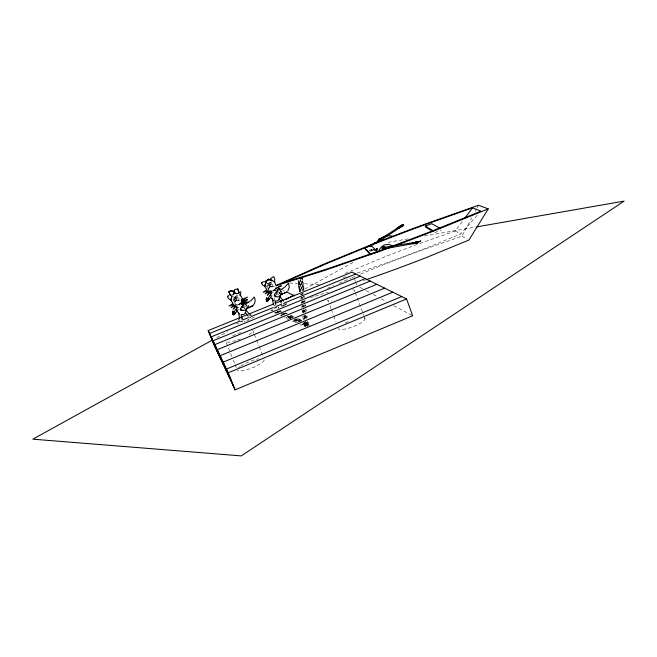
<?xml version="1.0" encoding="UTF-8"?>
<svg xmlns="http://www.w3.org/2000/svg" width="657" height="657" viewBox="0 0 657 657"><rect width="100%" height="100%" fill="white"/><g stroke="black" fill="none" stroke-linecap="round" stroke-linejoin="round"><path stroke-width="0.49" stroke-dasharray="3.29 2.46" d="M269.329 287.158L269.772 286.731L268.376 288.431M308.355 322.71L307.501 325.658A1.076 0.608 29 0 1 305.825 325.281A1.076 0.608 29 0 1 306.4 324.402A1.076 0.608 29 0 1 307.501 325.658M306.285 323.195L305.341 322.012M302.253 312.757L302.688 310.433M302.82 315.935L302.992 318.349L304.027 320.476M303.329 312.748L304.216 309.619M269.953 283.495C270.298 286.961 272.08 283.348 269.961 283.479M270.544 286.666L269.083 287.561L268.541 289.072M234.656 302.351C234.853 298.861 238.754 300.906 240.478 299.986M304.429 312.223L305.957 308.659M304.01 315.409L304.544 319.294M303.329 319.934L305.193 315.401M269.148 282.945L269.124 283.11A6.488 1.248 64 0 0 269.313 283.537C273.123 290.969 272.368 279.816 269.288 282.847M305.275 299.797L304.125 302.236M234.812 302.179L235.953 300.725M235.469 296.759L235.403 296.734A6.504 1.018 63.9 0 0 235.6 297.161L236.717 299.387L237.777 299.288M305.209 315.13L304.947 317.265L305.472 318.76L303.509 316.469M304.52 319.417L306.203 315.746L306.047 314.383M304.224 322.456L304.01 326.332L305.464 326.086M306.696 322.135L305.645 324.574M301.456 303.247L302.277 301.202M301.957 307.197L302.466 305.776M302.984 307.46L303.706 305.661M243.246 307.607L243.575 306.72M306.228 323.17L307.164 326.003M305.489 322.185L305.053 326.102M302.672 302.877L303.756 300.734M300.668 294.689L300.947 294.032M301.67 295.042L302.475 293.375M301.169 298.615L301.481 297.884M235.428 296.57C236.463 294.829 239.205 298.097 238.097 299.149M304.651 296.34L304.125 297.383M276.876 294.582L277.229 293.835M305.957 318.579L307.213 316.099L307.238 314.391M301.735 297.358L301.44 297.95M235.198 300.463L234.212 297.695A5.708 0.879 63.9 0 1 234.073 297.383L233.202 297.383M302.417 298.352L303.477 296.389M304.331 312.132L304.725 311.032L305.505 312.19L305.686 311.763L304.955 309.718M305.431 304.741L304.643 306.162M360.488 274.109L378.678 266.685A446.456 126.103 -18.3 0 1 420.094 250.843L461.937 236.216L471.857 217.648M475.167 211.455L476.588 208.795M477.056 207.916L478.477 205.263M306.573 325.116L307.336 323.4L306.827 322.037M303.419 293.835L303.69 293.359M275.874 294.853L276.753 293.991M419.798 243.46L455.235 230.993L462.98 220.629M273.074 286.945L272.712 286.715L274.207 286.345M357.26 273.049L389.642 261.815A218.863 32.669 -20 0 0 426.171 248.067L460.771 233.941L477.59 214.962M249.561 315.319L248.822 315.927M280.046 292.923L279.365 293.244L279.718 292.488M279.989 293.096L279.545 293.663L280.046 293.95M235.149 300.528L233.785 301.021L232.898 299.058M244.223 322.127L244.839 321.634L244.642 320.887M300.019 324.386C300.734 326.003 303.394 324.418 302.048 323.466M293.687 320.345L293.186 320.312M289.088 318.85L288.119 319.302M242.991 307.665L244.01 307.279L245.151 308.79M290.714 318.095L290.082 318.497L290.821 318.308M305.76 325.322L307.353 326.061M266.956 283.742L267.793 283.717A5.691 1.084 64 0 0 267.941 284.062C270.988 285.885 267.029 289.277 266.742 285.836M275.521 312.839L278.19 312.165M235.97 300.717L237.637 300.101L239.501 300.692M244.067 308.954L245.209 308.667M293.966 320.164L297.646 319.565L300.15 321.339M216.826 337.624L227.601 331.678M246.449 321.273L255.425 316.321M304.782 289.08L354.139 261.831M388.246 243.008L390.044 242.022L409.212 238.672M291.108 317.873L292.34 317.364M304.01 326.332L306.088 325.872L305.702 326.028M289.491 318.612L290.649 318.21M327.416 288.374L333.699 285.59M344.925 273.493L384.657 256.887A365.653 92.341 -18.6 0 1 418.887 243.788M339.078 283.208L351.068 278.051M351.988 277.656L355.766 276.08M296.241 322.784L299.526 321.692M270.561 286.657C274.61 286.468 269.863 286.197 269.214 287.076M434.762 232.594L441.471 230.049M363.444 280.621L365.349 279.964M238.204 309.849L239.025 309.636M281.442 313.808L281.96 313.644M343.102 277.681L346.929 276.441M315.179 296.208L328.254 292.201M272.425 292.455L273.041 292.275M310.375 297.621L314.218 296.496M233.251 296.816C236.257 296.447 237.53 303.279 233.892 301.933M268.688 288.554C271.127 287.717 269.6 283.783 267.613 283.2M302.992 323.055L305.94 323.228L308.1 325.256M275.078 305.792L274.355 305.916M424.348 236.027L475.816 227.026M274.396 305.628L275.111 305.53M272.803 295.954L273.468 295.847M277.5 293.589L278.921 295.108M249.003 319.729L247.656 319.647M301.555 320.657L297.966 321.996L299.075 321.979M283.2 314.572L280.293 315.68L279.102 315.426M242.195 319.778L241.677 319.819L242.934 319.795M237.21 300.077L236.619 300.109L237.12 300.077M239.033 323.958L236.512 323.556M286.509 316.896L287.035 318.793L287.938 319.302M307.262 324.049L303.69 325.166L303.017 322.981M307.18 325.108C304.643 326.217 305.02 324.468 302.934 323.055M307.353 322.981A1.068 0.46 -87.5 0 0 306.827 324.484A1.068 0.46 -87.5 0 0 307.616 324.673A1.068 0.46 -87.5 0 0 307.353 322.981C299.871 322.234 306.392 327.876 303.986 322.497M283.142 313.471L285.031 313.832M281.229 311.18L278.946 311.344L276.737 312.404L278.215 312.896L276.835 311.402M289.523 283.036L297.506 283.446M304.495 283.808L319.474 284.58M247.976 305.562L248.822 306.162M243.928 306.4L245.718 306.679M278.617 292.85L280.375 293.153M292.414 317.216C290.033 316.148 287.298 320.164 287.29 315.943M278.338 311.057L280.194 311.697M287.331 313.759C286.074 312.987 280.309 314.711 283.397 315.048M297.95 318.522L299.994 319.581L301.399 321.314M289.77 316.025L292.316 317.824M305.604 321.979L306.417 322.275M294.755 319.45L296.66 320.805L297.342 322.842M295.584 322.784L294.065 319.655M282.765 290.131L284.571 291.018M307.008 322.579L309.316 325.355M301.965 320.304L298.96 319.499L295.42 320.78L297.342 320.608L299.247 321.938M294.122 316.764C291.675 314.744 285.844 317.232 288.834 317.528M290.854 315.253L293.186 317.159M285.483 312.814L286.83 313.644M301.399 321.224C299.05 318.653 295.174 324.131 295.248 319.499M280.022 310.359L281.467 311.246M295.65 318.604L297.555 320.181L298.319 322.029M281.902 313.644L283.372 314.859M306.326 322.226L307.098 322.628M455.235 230.993L460.771 233.941M461.937 236.216L467.217 239.074M359.716 287.191L365.103 290.098M365.998 290.583L369.587 292.521M373.176 294.459L377.66 296.874M381.249 298.812L385.733 301.235M393.806 305.595L412.653 315.762M238.171 307.238L238.803 307.739M267.678 288.275L267.112 287.832M290.772 317.75C288.201 315.524 287.158 318.596 284.456 317.75M287.709 316.28L289.31 318.473M268.885 289.934L268.442 289.45M234.96 303.427L235.28 303.723L234.894 303.279M283.446 313.299L284.604 314.736M297.465 318.464L299.387 321.815M305.16 321.914L306.203 323.096L305.562 321.782M304.47 322.743L306.088 326.053M302.926 294.024L302.154 293.236M302.113 294.689L301.349 293.909M304.224 297.227L303.452 296.43M304.331 300.725L305.053 301.489M303.164 302.557L301.941 301.243M304.823 304.634L306.154 306.318M304.068 305.382L305.02 306.458M302.655 297.12L303.058 297.539M302.277 298.245L301.423 297.325M303.164 301.029L304.257 302.187M302.902 305.694L303.994 306.852L303.403 305.341M303.427 309.652L304.741 311.27L304.027 309.808M268.91 289.918L268.549 289.425M305.883 326.053L303.772 323.121M309.233 325.199A1.076 0.673 -24.1 0 0 307.312 326.118L305.086 324.073L302.187 324.591L303.444 326.242L305.218 325.453L305.259 326.89M305.686 308.946L306.852 311.09M307.295 320.953L308.42 322.948M308.125 325.322L306.285 323.244L306.096 325.888M294.007 319.762L294.246 320M279.274 310.531L280.096 311.697M278.453 311.295L279.151 312.297M284.752 313.028L285.212 313.603M290.065 315.385L291.388 317.725M289.277 316.157L290.451 318.522M303.435 313.052L301.974 310.391M305.267 315.253L307.435 317.75M278.855 292.57L279.619 293.728M303.879 311.886L303 310.096M304.027 315.303L306.745 318.702M248.666 306.351L248.108 305.719L248.403 306.236M288.932 317.701L288.53 315.984M292.283 321.059L293.4 321.659L295.987 320.55L296.89 321.38L296.176 318.932M303.008 307.369L302.351 305.497M304.758 322.702L307.189 326.168M281.886 313.52L282.453 315.278M231.79 356.455L225.836 341.665A14.635 2.94 -21.8 0 0 236.75 340.227M233.276 360.151L234.763 363.847M235.14 364.766L236.257 367.542M253.98 333.362L252.846 330.504A14.635 2.94 -21.8 0 1 248.732 334.848M254.358 334.314L256.238 339.078M256.616 340.03L258.883 345.746M259.26 346.699L263.408 357.178M328.508 301.982L327.802 300.109A14.232 2.858 -20.5 0 0 331.457 300.988M329.929 305.743L330.988 308.552M331.342 309.496L333.469 315.122M333.822 316.066L335.941 321.692M281.549 316.255L281.065 314.366M266.019 285.959L266.282 286.649M354.345 278.478L355.347 281.204M355.683 282.108L356.694 284.834M355.24 292.562L363.633 315.196M363.978 316.14L365.029 318.974M301.998 294.106L302.179 294.599M301.202 295.009L300.849 293.745M303.181 302.417L302.902 301.415M302.212 302.836L301.85 301.555M300.972 302.491L301.235 303.247M301.473 306.433L301.744 307.189M283.183 313.676L283.479 314.67M280.03 293.014L279.882 292.422M275.735 312.404L276.006 313.668M276.802 312.05L276.983 312.839M277.87 311.697L278.141 313.036M302.401 297.498L302.507 298.007M301.349 297.637L301.481 298.286M300.298 297.785L300.463 298.574M274.626 297.835L274.856 299.773M364.545 318.243A14.15 3.277 -20.5 0 1 353.392 326.537A14.15 3.277 -20.5 0 1 338.421 328.27M345.196 322.924A14.15 3.277 -20.5 0 1 350.058 320.797M352.776 289.786A14.232 2.858 -20.5 0 1 354.082 291.634M264.27 359.987A14.544 3.375 -22 0 1 251.031 368.273A14.544 3.375 -22 0 1 237.366 370.31M238.261 368.117A14.544 3.375 -22 0 1 240.002 366.647M240.749 366.121A14.544 3.375 -22 0 1 258.759 358.788M240.355 338.897A14.635 2.94 -21.8 0 1 237.637 339.915M232.586 335.973A14.635 2.94 -21.8 0 1 241.062 332.343M275.858 312.141A1.117 0.977 58.4 0 1 274.289 312.773M277.336 311.221A1.125 0.871 -14.4 0 1 277.114 312.872M276.827 312.929A1.125 0.871 -14.4 0 1 275.694 312.182M305.489 326.792A1.068 1.043 57.7 0 1 306.006 325.199A1.068 1.043 57.7 0 1 307.402 326.159M306.507 325.995A1.076 0.731 -41.8 0 1 307.961 325.215M235.034 296.75C238.466 308.995 241.875 290.772 235.034 296.75M268.795 283.11C271.752 295.207 276.006 277.344 268.795 283.11M233.473 298.459C233.859 301.957 235.617 298.253 233.473 298.459M236.241 297.12C236.619 300.619 238.376 296.915 236.241 297.12M267.227 284.818C267.571 288.292 269.362 284.67 267.227 284.801M235.592 300.536L236.224 300.421L235.592 300.536M270.569 286.485L271.612 286.452L270.569 286.485M306.334 323.392L306.211 322.899L306.334 323.392"/><path stroke-width="0.99" d="M281.056 294.615C282.272 293.613 279.751 289.269 281.015 291.642M265.765 282.715L266.381 280.646L265.765 281.139M298.327 280.703L299.107 284.522M236.676 307.098L237.046 311.18L239.485 313.989M234.073 290.977C233.72 293.704 237.473 294.517 239.247 292.833A38.122 18.593 73.6 0 1 237.711 288.957C233.958 288.998 233.637 292.078 234.557 290.033M231.05 295.33C236.857 294.402 233.301 288.801 228.817 291.675A40.759 21.73 74 0 1 230.229 295.207M246.359 309.463L245.332 313.225L243.919 314.375L241.924 314.818M270.339 295.436L271.366 291.683M280.137 295.773L279.11 299.526L277.714 300.668L275.702 301.12M231.831 296.422L231.404 297.777M271.727 293.351C270.791 293.613 264.262 303.674 269.723 298.771M234.106 290.952L234.861 293.022L236.783 293.539M233.58 294.369C235.288 293.367 231.937 288.595 228.817 291.675M266.775 299.214L266.57 299.066M241.924 301.12L242.08 299.896L241.94 300.963C244.076 298.344 238.442 293.58 239.633 294.574M385.314 248.075C385.101 249.627 383.442 247.656 384.657 247.229L412.76 242.712L413.187 243.164L412.916 243.714L384.887 248.691M377.389 249.504L376.847 249.865L376.535 249.019M371.287 249.923L371.69 250.76L372.059 250.112M373.833 249.496L374.022 250.21M281.311 302.828L280.835 302.425M265.485 284.161L266.882 280.26L268.869 278.995L268.212 279.792M278.601 307.928L278.371 307.189M242.105 302.967C241.135 303.846 242.047 302.918 241.374 304.618M261.65 282.797L262.472 284.826L264.82 286.526M266.422 300.339L267.153 300.692M300.397 280.966C301.53 277.927 296.422 287.109 299.986 288.973M231.379 297.9L231.075 299.034M282.428 293.367L282.058 294.016L280.966 294.04M265.469 284.259L264.796 286.427L266.66 289.515M240.281 295.19L240.396 294.755M267.448 301.226L266.652 301.284L266.849 300.602M228.759 295.625L227.782 296.159L227.782 297.276L228.866 298.902L230.919 300.224M266.118 281.73L263.161 281.763L261.543 282.978M375.229 243.681L375.41 243.254M375.443 243.55L374.728 242.638M379.056 239.715L378.949 240.133M379.705 239.444L398.421 227.536L398.98 227.724L398.906 228.308L380.978 240.06M265.075 285.212L265.748 283.027M301.604 288.029L301.752 287.52M301.193 283.849L299.305 288.407L299.74 291.536M234.442 312.346C232.939 311.673 232.315 314.325 234.015 314.531L234.96 313.898L234.828 312.691M268.122 300.61C267.12 303.468 264.968 298.582 266.873 298.82M281.139 294.41C279.668 300.167 270.265 294.369 277.114 292.176L276.334 292.603L278.905 289.146L280.211 290.41M300.988 284.3L302.647 280.802M299.945 291.519L301.67 287.815M301.497 288.16C302.409 286.009 304.626 283.151 301.818 281.352M227.782 296.159L227.585 296.693M240.298 295.165L240.429 295.634M240.61 295.666L240.692 291.568M274.429 281.91L274.79 279.373L274.002 276.942M234.508 313.652C235.255 315.927 230.755 314.539 233.079 312.075M269.148 291.922L267.243 295.568L270.339 292.529M266.216 281.418L268.015 280.054L270.446 279.898M383.261 248.592C382.111 250.26 381.955 246.293 383.228 248.034M266.89 280.44L266.192 282.214M373.948 249.915L374.687 249.98M235.19 305.669L233.178 309.365L236.389 306.269M272.179 280.325L270.142 279.775M275.513 290.55L275.562 289.827M270.134 279.874L271.308 278.092L273.493 276.761M302.631 290.468L303.789 287.626L302.663 285.54M233.539 312.904C233.662 315.992 237.013 311.221 237.259 310.235M250.613 314.982L250.695 314.522M284.974 302.82L283.495 303.846M371.501 245.932L371.074 246.112M378.522 240.101L378.35 240.749M379.927 240.938L380.411 240.191L379.746 239.444M241.513 302.286L238.934 304.733L240.363 303.715M237.53 306.983L233.424 312.946L233.629 313.841M271.661 295.675L269.657 298.861M276.392 285.327L321.61 265.124L372.264 244.248A727.266 223.027 -16.9 0 1 425.046 224.111L478.477 205.263L488.233 208.869L468.975 240.027L427.978 256.879A243.87 37.26 -20 0 1 384.583 273.205L366.302 279.636M232.02 296.512L230.886 300.134L232.792 303.214M270.364 279.43L270.635 279.003M276.277 292.718L276.564 292.266M233.071 312.091L233.021 312.19C232.011 308.724 234.245 313.66 234.171 312.387M287.766 291.059L289.343 287.265L288.505 283.151L285.163 286.772L281.935 289.162M266.413 299.526L266.422 300.101M376.642 248.921L377.299 248.946M373.964 249.438L374.589 249.381M266.799 301.005L267.005 300.898M403.488 225.318L403.439 225.384A6.611 1.799 -25.7 0 1 403.168 225.688L399.218 227.922M464.77 218.231L472.514 207.867L480.957 211.168L432.183 230.96A289.121 37.293 -20.1 0 1 390.143 246.892M241.833 310.531L241.094 310.465L240.832 309.283C241.242 310.769 240.396 309.406 242.113 309.882M264.894 285.705L264.722 285.138M241.842 299.493L247.459 297.112L242.408 300.602M234.089 304.659L231.157 307.616L235.034 305.538M236.142 304.684L235.469 305.464L236.06 304.733M286.468 303.821L282.74 306.022L281.18 305.595M274.248 290.008L273.714 290.575M281.869 293.884L281.253 294.5L281.278 293.901M248.781 307.304L247.59 307.837M274.798 289.622L273.074 290.952M281.04 294.007L282.305 294.279L282.42 293.449M397.69 228.151L400.671 227.223L403.135 225.581A6.611 1.799 -25.7 0 0 403.382 225.302L403.455 225.211A6.677 1.971 -26.9 0 0 403.636 224.94L401.583 225.08A3.581 1.15 -28.1 0 0 400.795 225.532L398.643 227.223M370.868 245.283L370.794 245.882M372.568 244.067C374.925 245.258 371.106 244.248 373.348 244.396M379.845 239.115L380.978 239.345L380.682 240.454M398.421 227.536L398.906 228.308M242.022 299.337L242.556 298.878M399.44 226.46L396.869 228.431L398.487 227.207M232.841 312.461L232.882 312.995M232.923 313.874L232.89 314.35M233.21 314.383C233.325 315.36 234.032 314.498 233.153 314.588M232.865 313.126L232.923 313.75M239.247 292.833L239.173 292.882A40.948 21.476 74 0 0 237.637 289.006L237.711 288.957M266.89 289.794L263.104 292.283L268.056 290.87M399.67 226.419L400.827 225.638A3.581 1.15 -28.1 0 1 401.624 225.187L403.636 224.94M232.956 303.526L229.071 306.047L233.506 304.659M276.474 307.254L274.174 308.133M268.976 291.798L265.198 293.835L268.294 290.739M241.957 303.115L248.059 302.105L243.32 301.711M417.367 242.762L420.874 240.938L417.261 242.819M241.76 300.939L247.632 299.592L243.304 301.522M241.677 300.988L242.803 300.364M212.342 340.096L32.85 439.172L241.316 455.901L624.15 201.099L476.826 226.854M285.935 299.477L294.016 295.026M250.555 317.159L249.775 317.536M415.281 242.137L415.323 242.261A4.64 1.166 -15.5 0 1 414.575 242.597L414.304 242.704A4.64 1.281 -14.2 0 1 412.834 243.164L412.136 243.533L412.793 243.049A4.64 1.281 -14.2 0 0 414.263 242.581L414.534 242.474A4.64 1.166 -15.5 0 0 415.281 242.137L415.807 242.195M242.334 321.174L240.717 321.799M245.874 303.887L250.982 300.61L254.226 297.021C256.402 300.61 254.596 305.899 250.407 306.893L252.304 306.014L246.408 308.305M284.76 292.956L280.432 294.517M278.757 287.166L281.483 285.894L278.601 286.444M286.419 292.193L284.506 293.071L286.107 292.34M488.233 208.869L435.509 230.328A298.549 38.295 -20.1 0 1 394.537 245.907M246.983 314.802L208.195 330.57L213.771 344.309L235.124 389.831L412.653 315.762L406.593 298.943L351.996 272.129L275.365 303.271M380.042 239.099L380.97 239.559M378.572 239.904C379.82 239.542 380.124 241.899 378.777 241.152M374.753 242.712L374.736 243.714M379.245 241.25L379.385 240.832M417.302 242.934L417.211 242.835A7.473 0.427 -25.2 0 1 416.752 243.024L416.604 243.074M401.772 296.57L226.451 369.053L233.227 385.79M208.195 330.57L228.234 372.806L406.593 298.943M384.6 288.144L220.136 355.733L226.493 371.435M392.837 292.184L223.166 362.122L229.72 378.317M370.195 281.065L214.855 344.597L220.867 359.428M376.814 284.317L217.278 349.713L223.454 364.947M239.945 321.101L209.567 333.46L215.233 347.422M242.794 319.943L248.486 317.618M251.335 316.46L273.172 307.583M276.014 306.417L281.713 304.101M285.508 302.557L355.749 273.977M360.184 276.154L211.193 336.877L216.958 351.109M365.218 278.625L213.032 340.753L218.921 355.289M248.88 314.038L273.476 304.043M374.211 253.159L376.732 252.198M370.302 245.874L364.807 247.96L370.844 254.44M432.29 231.116L425.687 227.166L425.317 226.107L431.715 223.684L440.239 228.455M412.76 242.712L412.916 243.714M472.514 207.867L423.001 225.384A669.672 197.601 -17.3 0 0 373.997 244.076L326.989 263.391L283.528 282.724L329.757 268.072L380.518 250.407A289.121 37.293 -20.1 0 0 387.252 247.952M377.184 249.8L376.518 249.175M371.805 250.769L371.952 249.701M420.176 241.291L415.766 242.072M276.474 285.59L324.525 270.462L379.516 251.393A298.549 38.295 -20.1 0 0 392.664 246.597M419.527 241.48L415.98 242.17M370.187 249.816L369.768 250.489L370.376 251.007M416.095 243.238L416.784 243.139A7.473 0.427 -25.2 0 0 417.244 242.959M416.201 243.336L415.134 243.46M415.758 243.46L413.894 243.575M397.813 228.127L398.824 228.045M396.836 228.324L397.255 228.349M415.027 243.599L413.171 243.558M277.082 289.285L278.855 289.064M237.579 304.873L238.105 304.815M272.014 291.092L270.208 290.994M378.736 239.838L379.442 240.084M370.918 245.135L371.624 245.718L370.967 246.055M272.795 310.252L271.169 310.301M281.82 294.27L282.305 294.279M271.883 292.546L270.906 292.398M413.565 243.698L412.095 243.418M413.212 243.681L412.448 243.476M300.651 278.995C302.245 278.938 298.96 277.016 299.362 278.281M248.026 307.805L248.773 307.87L248.888 307.041M242.31 304.651L244.108 304.938M276.154 290.944L277.911 291.248M271.193 280.005L274.782 282.034L276.006 285.976M250.802 315.229L251.007 315.344M371.821 249.726L371.451 250.448M277.328 287.479L281.853 289.688M286.386 291.905L294.541 295.888M425.317 226.107L433.554 231.001M242.827 304.207L243.944 305.012M273.846 300.684L270.865 297.481M268.393 298.845C266.98 297.629 265.83 300.651 267.769 300.849L268.697 300.224L268.688 299.206M379.918 239.534L380.354 240.429M370.926 246.153L370.712 245.266L371.492 245.595M239 320.156L238.672 319.442M242.244 317.939L242.573 318.653M371.213 245.521L377.578 251.886M375.853 250.851L377.266 252.28M266.364 299.313C266.43 296.102 266.52 298.36 267.785 298.533M303.14 289.376L303.887 290.254M365.193 249.011L370.573 254.817M245.143 312.51L248.272 316.083M278.888 298.828L281.344 301.694M377.249 248.773L377.455 249.208M246.301 310.309L249.167 314.095M279.48 295.872L283.454 301.251M228.234 372.806L235.124 389.831M372.568 244.461L373.028 244.938L373.381 244.519M238.565 312.863L239.715 318.62M272.187 298.196L273.493 304.914M274.733 295.502L274.618 294.755L274.675 295.174M241.185 314.448L241.677 318.333M274.979 300.742L275.447 304.626M379.032 251.253A8.582 8.426 -25.9 0 1 392.779 246.235M376.05 243.041A15.16 14.75 -57 0 1 378.087 240.446M379.294 239.32A15.16 14.75 -57 0 1 393.091 236.405M230.295 295.165A37.958 18.823 73.6 0 1 228.891 291.618M300.594 278.962A1.043 0.887 -28.9 0 1 301.949 278.387A1.043 0.887 -28.9 0 1 302.401 279.562M383.351 248.642A0.862 0.616 80.6 0 1 382.415 248.962A0.862 0.616 80.6 0 1 382.333 247.615A0.862 0.616 80.6 0 1 383.31 247.993M384.288 248.666A0.862 0.616 80.7 0 1 383.425 248.798A0.862 0.616 80.7 0 1 383.236 247.59A0.862 0.616 80.7 0 1 384.099 247.467M383.975 249.463A1.347 0.969 80.7 0 1 382.85 248.502A1.347 0.969 80.7 0 1 383.236 246.925A1.347 0.969 80.7 0 1 384.493 247.336M384.723 247.985A1.347 0.969 80.7 0 1 384.591 248.97M385.404 248.091A0.862 0.616 80.7 0 1 384.641 248.765A0.862 0.616 80.7 0 1 384.197 247.549A0.862 0.616 80.7 0 1 385.117 247.295M274.971 296.217C276.605 298.188 274.798 294.484 274.971 296.217M241.94 307.435L244.305 303.148C254.744 311.369 233.908 313.2 242.86 306.047C240.454 308.355 243.862 303.55 241.94 307.435M233.407 312.888L233.416 313.34L233.407 312.888M276.359 292.948L276.548 292.439L276.359 292.948M269.871 291.092L269.427 291.716L269.871 291.092M241.645 302.015L243.057 301.76L241.645 302.015M275.472 288.324L276.934 288.062L275.39 288.357M244.946 300.84L243.197 301.563L244.897 300.865M245.036 302.77L243.09 303.008L245.036 302.77M240.799 309.619L240.552 309.036L240.799 309.619M378.604 240.068A1.289 1.035 57.4 0 0 380.395 241.234A1.289 1.035 57.4 0 0 380.132 239.123A1.289 1.035 57.4 0 0 378.604 240.068A1.289 1.035 57.4 0 0 380.337 241.275A1.289 1.035 57.4 0 0 380.075 239.164A1.289 1.035 57.4 0 0 378.547 240.109"/></g></svg>
